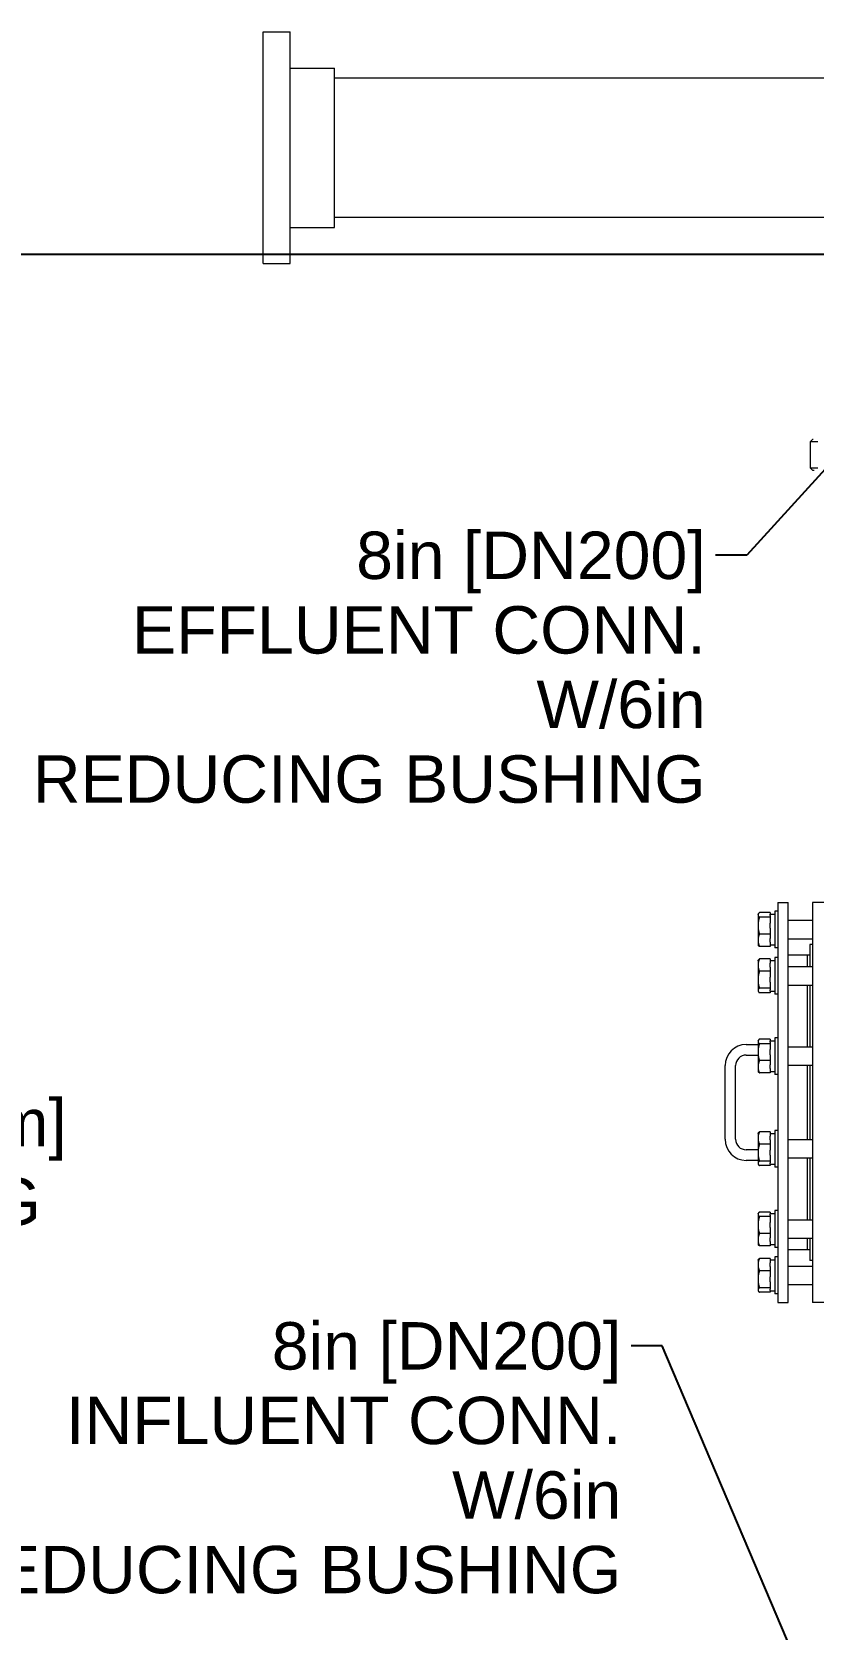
# Model space of a CAD drawing. Header units: inches. Extents: x 19 to 503, y 7 to 322.
# Drawn here: x 329.7 to 366.7, y 85.7 to 161.5 of the extents above; entities that cross this region are included whole.
import ezdxf

# ---------------------------------------------------------------- set-up
doc = ezdxf.new("R2010")
doc.units = ezdxf.units.IN
doc.header["$LTSCALE"] = 15
doc.header["$MEASUREMENT"] = 0
for name, color, linetype, lineweight in [('Dimension (ANSI)', 7, 'Continuous', 25), ('Symbol (ANSI)', 7, 'Continuous', 25), ('Visible (ANSI)', 7, 'Continuous', 50)]:
    doc.layers.add(name, color=color, linetype=linetype, lineweight=lineweight)
doc.styles.add('MEMCOR Medium', font='arial.ttf')
doc.dimstyles.new('Default (ANSI)', dxfattribs={"dimscale": 15, "dimtxt": 0.15, "dimasz": 0.098425, "dimexe": 0.125, "dimexo": 0.0625, "dimgap": 0.031496, "dimtad": 0, "dimtih": 1, "dimtoh": 1, "dimdec": 4, "dimrnd": 1e-08, "dimzin": 3, "dimdsep": 46, "dimlunit": 5, "dimtxsty": 'MEMCOR Medium', "dimcen": 0.09, "dimdle": 0.393701, "dimclrd": 256, "dimclre": 256, "dimclrt": 256, "dimadec": 0, "dimazin": 1, "dimtfac": 0.8, "dimtofl": 0, "dimtmove": 0, "dimatfit": 3, "dimfxl": 1, "dimfrac": 1, "dimtolj": 1, "dimtzin": 4, "dimlwd": -1, "dimlwe": -1, "dimarcsym": 0})
doc.dimstyles.new('Default (ANSI)$7', dxfattribs={"dimscale": 15, "dimtxt": 0.15, "dimasz": 0.098425, "dimexe": 0.125, "dimexo": 0.0625, "dimgap": 0.031496, "dimtad": 0, "dimtih": 1, "dimtoh": 1, "dimdec": 4, "dimrnd": 1e-08, "dimzin": 3, "dimdsep": 46, "dimlunit": 5, "dimtxsty": 'MEMCOR Medium', "dimcen": 0.09, "dimdle": 0.393701, "dimclrd": 256, "dimclre": 256, "dimclrt": 256, "dimadec": 0, "dimazin": 1, "dimtfac": 0.8, "dimtofl": 0, "dimtmove": 0, "dimatfit": 3, "dimfxl": 1, "dimfrac": 1, "dimtolj": 1, "dimtzin": 4, "dimlwd": -1, "dimlwe": -1, "dimarcsym": 0})

# ---------------------------------------------------------------- blocks, each defined once
blk = doc.blocks.new('*D25')
at = {"layer": 'Defpoints', "color": 0, "transparency": 16777216}
for p in [(389.524, 150.965), (322.574, 59.697), (369.936, 59.697)]:
    blk.add_point(p, dxfattribs=at)
at = {"layer": 'Dimension (ANSI)', "transparency": 16777216}
for p, q in [((388.587, 150.965), (320.699, 150.965)), ((322.574, 149.489), (322.574, 120.941)), ((322.574, 61.174), (322.574, 101.819)), ((368.999, 59.697), (320.699, 59.697))]:
    blk.add_line(p, q, dxfattribs=at)
for points in [[(322.328, 149.489), (322.82, 149.489), (322.574, 150.965)], [(322.328, 61.174), (322.82, 61.174), (322.574, 59.697)]]:
    blk.add_solid(points, dxfattribs=at)
at = {"layer": 'Dimension (ANSI)', "transparency": 16777216, "char_height": 2.25, "attachment_point": 5, "style": 'MEMCOR Medium'}
for s, insert in [('\\A1; \\fArial|b0|i0;91{\\H0.8x;\\S1#4;} in', (322.574, 113.675)), ('\\A1;[2318.2 mm]{\\P\\fArial|b0|i0;SHIPPING\\P\\fArial|b0|i0;HEIGHT\\P\\fArial|b0|i0;REF.}', (322.574, 104.114))]:
    blk.add_mtext(s, dxfattribs=dict(at, insert=insert))

msp = doc.modelspace()

# ---------------------------------------------------------------- linework, layer by layer
at = {"layer": 'Visible (ANSI)', "linetype": 'Continuous', "lineweight": 18}
for p, q in [((340.639582, 150.531634), (340.639582, 161.531634)), ((340.639582, 161.531634), (341.920832, 161.531634)), ((341.920832, 150.531634), (341.920832, 161.531634)), ((341.920832, 159.812884), (344.014582, 159.812884)), ((344.014582, 152.250384), (344.014582, 159.812884)), ((370.009082, 159.344134), (344.014582, 159.344134)), ((370.009082, 152.719134), (344.014582, 152.719134)), ((341.920832, 152.250384), (344.014582, 152.250384)), ((340.639582, 150.531634), (341.920832, 150.531634)), ((366.731284, 142.200384), (366.601284, 142.070384)), ((366.617559, 142.070384), (366.601284, 142.070384)), ((366.601284, 142.070384), (366.601284, 140.830384)), ((366.67063, 142.070384), (366.617559, 142.070384)), ((366.971635, 142.070384), (366.67063, 142.070384)), ((366.731284, 142.200384), (366.745443, 142.200384)), ((366.601284, 140.830384), (366.617559, 140.830384)), ((366.731284, 140.700384), (366.601284, 140.830384)), ((366.617559, 140.830384), (366.67063, 140.830384)), ((366.67063, 140.830384), (366.971635, 140.830384)), ((366.745443, 140.700384), (366.731284, 140.700384)), ((366.798225, 140.700384), (366.745443, 140.700384)), ((365.069082, 120.200384), (365.069082, 101.200384)), ((365.069082, 120.200384), (365.569082, 120.200384)), ((365.569082, 101.200384), (365.569082, 120.200384)), ((366.724082, 120.200384), (366.724082, 101.200384)), ((367.849082, 120.200384), (366.724082, 120.200384)), ((364.131332, 119.629504), (364.145882, 119.654707)), ((364.131332, 119.629504), (364.131332, 119.605155)), ((364.131332, 119.605155), (364.131332, 119.097309)), ((364.131332, 119.097309), (364.131332, 118.402908)), ((364.709457, 119.712251), (364.195528, 119.712251)), ((364.709457, 119.498058), (364.195528, 119.498058)), ((364.709457, 119.712251), (364.709457, 119.637357)), ((364.709457, 119.640254), (364.928457, 119.640254)), ((364.709457, 119.572952), (364.709457, 119.637357)), ((364.709457, 119.572952), (364.709457, 119.498058)), ((364.709457, 119.498058), (364.709457, 119.217808)), ((364.709457, 118.976811), (364.709457, 119.217808)), ((364.928457, 119.785754), (364.928457, 118.035754)), ((365.069082, 119.785754), (364.928457, 119.785754)), ((365.569082, 119.348254), (366.724082, 119.348254)), ((364.131332, 118.402908), (364.131332, 118.192004)), ((364.709457, 118.696561), (364.195528, 118.696561)), ((364.709457, 118.976811), (364.709457, 118.696561)), ((364.709457, 118.696561), (364.709457, 118.491205)), ((364.709457, 118.314612), (364.709457, 118.491205)), ((364.709457, 118.314612), (364.709457, 118.109256)), ((365.569082, 118.473254), (366.724082, 118.473254)), ((364.131332, 118.192004), (364.145882, 118.166801)), ((364.709457, 118.109256), (364.195528, 118.109256)), ((364.709457, 118.181254), (364.773205, 118.181254)), ((365.069082, 118.035754), (364.928457, 118.035754)), ((364.928457, 117.585792), (364.928457, 115.835792)), ((365.069082, 117.585792), (364.928457, 117.585792)), ((366.469082, 117.700384), (365.569082, 117.700384)), ((366.469082, 117.700384), (366.469082, 117.148292)), ((366.599082, 117.700384), (366.469082, 117.700384)), ((366.469082, 117.700384), (366.469082, 117.148292)), ((366.599082, 118.200384), (366.599082, 117.148292)), ((366.724082, 118.200384), (366.599082, 118.200384)), ((364.131332, 117.429542), (364.146058, 117.455049)), ((364.131332, 117.429542), (364.131332, 117.219412)), ((364.131332, 117.219412), (364.131332, 116.525295)), ((364.709457, 117.512617), (364.195528, 117.512617)), ((364.709457, 116.926208), (364.195528, 116.926208)), ((364.709457, 117.512617), (364.709457, 117.307574)), ((364.709457, 117.440292), (364.928457, 117.440292)), ((364.709457, 117.131251), (364.709457, 117.307574)), ((364.709457, 117.131251), (364.709457, 116.926208)), ((364.709457, 116.926208), (364.709457, 116.645843)), ((365.569082, 117.148292), (366.724082, 117.148292)), ((364.131332, 116.525295), (364.131332, 116.016675)), ((364.709457, 116.124383), (364.195528, 116.124383)), ((364.709457, 116.404748), (364.709457, 116.645843)), ((364.709457, 116.404748), (364.709457, 116.124383)), ((364.709457, 116.124383), (364.709457, 116.049061)), ((364.709457, 115.984289), (364.709457, 116.049061)), ((365.569082, 116.273292), (366.724082, 116.273292)), ((366.469082, 116.273292), (366.469082, 113.337846)), ((366.469082, 116.273292), (366.469082, 113.337846)), ((366.599082, 116.273292), (366.599082, 113.337846)), ((364.131332, 116.016675), (364.131332, 115.992042)), ((364.131332, 115.992042), (364.146058, 115.966535)), ((364.709457, 115.908967), (364.195528, 115.908967)), ((364.709457, 115.984289), (364.709457, 115.908967)), ((364.709457, 115.981292), (364.928457, 115.981292)), ((365.069082, 115.835792), (364.928457, 115.835792)), ((364.928457, 113.775346), (364.928457, 112.025346)), ((365.069082, 113.775346), (364.928457, 113.775346)), ((363.569082, 113.450384), (364.131332, 113.450384)), ((364.131332, 113.619096), (364.145882, 113.644299)), ((364.131332, 113.619096), (364.131332, 113.594747)), ((364.131332, 113.594747), (364.131332, 113.086902)), ((364.131332, 113.086902), (364.131332, 112.392501)), ((364.709457, 113.701843), (364.195528, 113.701843)), ((364.709457, 113.48765), (364.195528, 113.48765)), ((364.709457, 113.701843), (364.709457, 113.626949)), ((364.709457, 113.629846), (364.928457, 113.629846)), ((364.709457, 113.562545), (364.709457, 113.626949)), ((364.709457, 113.562545), (364.709457, 113.48765)), ((364.709457, 113.48765), (364.709457, 113.2074)), ((364.709457, 112.966403), (364.709457, 113.2074)), ((365.569082, 113.337846), (366.724082, 113.337846)), ((362.569082, 108.950384), (362.569082, 112.450384)), ((363.069082, 108.950384), (363.069082, 112.450384)), ((363.569082, 112.950384), (364.131332, 112.950384)), ((364.131332, 112.392501), (364.131332, 112.181596)), ((364.709457, 112.686153), (364.195528, 112.686153)), ((364.709457, 112.966403), (364.709457, 112.686153)), ((364.709457, 112.686153), (364.709457, 112.480797)), ((364.709457, 112.304205), (364.709457, 112.480797)), ((364.709457, 112.304205), (364.709457, 112.098849)), ((365.569082, 112.462846), (366.724082, 112.462846)), ((366.469082, 112.462846), (366.469082, 108.937922)), ((366.469082, 112.462846), (366.469082, 108.937922)), ((366.599082, 112.462846), (366.599082, 108.937922)), ((364.131332, 112.181596), (364.145882, 112.156393)), ((364.709457, 112.098849), (364.195528, 112.098849)), ((364.709457, 112.170846), (364.928457, 112.170846)), ((365.069082, 112.025346), (364.928457, 112.025346)), ((364.131332, 109.219172), (364.146058, 109.244679)), ((364.131332, 109.219172), (364.131332, 109.009043)), ((364.709457, 109.302247), (364.195528, 109.302247)), ((364.709457, 109.302247), (364.709457, 109.097204)), ((364.709457, 109.229922), (364.928457, 109.229922)), ((364.928457, 109.375422), (364.928457, 107.625422)), ((365.069082, 109.375422), (364.928457, 109.375422)), ((364.131332, 108.450384), (363.569082, 108.450384)), ((364.131332, 109.009043), (364.131332, 108.314926)), ((364.709457, 108.715838), (364.195528, 108.715838)), ((364.709457, 108.920881), (364.709457, 109.097204)), ((364.709457, 108.920881), (364.709457, 108.715838)), ((364.709457, 108.715838), (364.709457, 108.435473)), ((365.569082, 108.937922), (366.724082, 108.937922)), ((364.131332, 107.950384), (363.569082, 107.950384)), ((364.131332, 108.314926), (364.131332, 107.806305)), ((364.131332, 107.806305), (364.131332, 107.781672)), ((364.131332, 107.781672), (364.146058, 107.756165)), ((364.709457, 107.914013), (364.195528, 107.914013)), ((364.709457, 107.698597), (364.195528, 107.698597)), ((364.709457, 108.194378), (364.709457, 108.435473)), ((364.709457, 108.194378), (364.709457, 107.914013)), ((364.709457, 107.914013), (364.709457, 107.838691)), ((364.709457, 107.773919), (364.709457, 107.838691)), ((364.709457, 107.773919), (364.709457, 107.698597)), ((364.709457, 107.770922), (364.928457, 107.770922)), ((365.569082, 108.062922), (366.724082, 108.062922)), ((366.469082, 108.062922), (366.469082, 105.127477)), ((366.469082, 108.062922), (366.469082, 105.127477)), ((366.599082, 108.062922), (366.599082, 105.127477)), ((365.069082, 107.625422), (364.928457, 107.625422)), ((364.131332, 105.408727), (364.145882, 105.433929)), ((364.709457, 105.491474), (364.195528, 105.491474)), ((364.709457, 105.491474), (364.709457, 105.416579)), ((364.709457, 105.419477), (364.928457, 105.419477)), ((364.709457, 105.352175), (364.709457, 105.416579)), ((364.928457, 105.564977), (364.928457, 103.814977)), ((365.069082, 105.564977), (364.928457, 105.564977)), ((364.131332, 105.408727), (364.131332, 105.384377)), ((364.131332, 105.384377), (364.131332, 104.876532)), ((364.131332, 104.876532), (364.131332, 104.182131)), ((364.709457, 105.277281), (364.195528, 105.277281)), ((364.709457, 105.352175), (364.709457, 105.277281)), ((364.709457, 105.277281), (364.709457, 104.99703)), ((364.709457, 104.756034), (364.709457, 104.99703)), ((364.709457, 104.756034), (364.709457, 104.475783)), ((365.569082, 105.127477), (366.724082, 105.127477)), ((364.131332, 104.182131), (364.131332, 103.971227)), ((364.131332, 103.971227), (364.145882, 103.946024)), ((364.709457, 104.475783), (364.195528, 104.475783)), ((364.709457, 104.475783), (364.709457, 104.270427)), ((364.709457, 104.093835), (364.709457, 104.270427)), ((364.709457, 104.093835), (364.709457, 103.888479)), ((364.709457, 103.960477), (364.928457, 103.960477)), ((365.569082, 104.252477), (366.724082, 104.252477)), ((366.469082, 104.252477), (366.469082, 103.700384)), ((366.469082, 104.252477), (366.469082, 103.700384)), ((366.599082, 104.252477), (366.599082, 103.200384)), ((364.131332, 103.208765), (364.146058, 103.234272)), ((364.131332, 103.208765), (364.131332, 102.998635)), ((364.709457, 103.888479), (364.195528, 103.888479)), ((364.709457, 103.29184), (364.195528, 103.29184)), ((364.709457, 103.29184), (364.709457, 103.086797)), ((364.709457, 103.219515), (364.928457, 103.219515)), ((365.069082, 103.814977), (364.928457, 103.814977)), ((364.928457, 103.365015), (364.928457, 101.615015)), ((365.069082, 103.365015), (364.928457, 103.365015)), ((366.469082, 103.700384), (365.569082, 103.700384)), ((366.599082, 103.700384), (366.469082, 103.700384)), ((366.724082, 103.200384), (366.599082, 103.200384)), ((364.131332, 102.998635), (364.131332, 102.304518)), ((364.709457, 102.705431), (364.195528, 102.705431)), ((364.709457, 102.910473), (364.709457, 103.086797)), ((364.709457, 102.910473), (364.709457, 102.705431)), ((364.709457, 102.705431), (364.709457, 102.425066)), ((364.709457, 102.18397), (364.709457, 102.425066)), ((365.569082, 102.927515), (366.724082, 102.927515)), ((364.131332, 102.304518), (364.131332, 101.795898)), ((364.131332, 101.795898), (364.131332, 101.771265)), ((364.131332, 101.771265), (364.146058, 101.745758)), ((364.709457, 101.903605), (364.195528, 101.903605)), ((364.709457, 101.68819), (364.195528, 101.68819)), ((364.709457, 102.18397), (364.709457, 101.903605)), ((364.709457, 101.903605), (364.709457, 101.828283)), ((364.709457, 101.763512), (364.709457, 101.828283)), ((364.709457, 101.763512), (364.709457, 101.68819)), ((364.709457, 101.760515), (364.928457, 101.760515)), ((365.569082, 102.052515), (366.724082, 102.052515)), ((365.069082, 101.615015), (364.928457, 101.615015)), ((365.069082, 101.200384), (365.569082, 101.200384)), ((367.675937, 101.200384), (366.724082, 101.200384))]:
    msp.add_line(p, q, dxfattribs=at)
for centre, radius, start, end in [((363.569082, 112.450384), 1, 90, 180), ((363.569082, 112.450384), 0.5, 90, 180), ((363.569082, 108.950384), 1, 180, 270), ((363.569082, 108.950384), 0.5, 180, 270)]:
    msp.add_arc(centre, radius, start, end, dxfattribs=at)
msp.add_ellipse((364.773205, 118.910754), major_axis=(4.1372, 0), ratio=0.176326981, start_param=4.71238898, end_param=4.749923496, dxfattribs=at)
for points, weights in [([(364.195528, 119.712251), (364.131332, 119.654858), (364.131332, 119.605155)], [1.01001874936, 1.04314139574, 1]), ([(364.131332, 119.605155), (364.131332, 119.555451), (364.195528, 119.498058)], [1, 1.04314139574, 1.01001874936]), ([(364.195528, 119.498058), (364.131332, 119.283297), (364.131332, 119.097309)], [1.01001874936, 1.04314139574, 1]), ([(364.131332, 119.097309), (364.131332, 118.911321), (364.195528, 118.696561)], [1, 1.04314139574, 1.01001874936]), ([(364.195528, 118.696561), (364.131332, 118.539193), (364.131332, 118.402908)], [1.01001874936, 1.04314139574, 1]), ([(364.131332, 118.402908), (364.131332, 118.266624), (364.195528, 118.109256)], [1, 1.04314139574, 1.01001874936]), ([(364.195528, 118.109256), (364.161587, 118.1396), (364.145882, 118.166801)], [1.01001874936, 1.02726447657, 1.0238358098]), ([(364.195528, 117.512617), (364.131332, 117.355489), (364.131332, 117.219412)], [1.01001874936, 1.04314139574, 1]), ([(364.131332, 117.219412), (364.131332, 117.083336), (364.195528, 116.926208)], [1, 1.04314139574, 1.01001874936]), ([(364.195528, 116.926208), (364.131332, 116.711359), (364.131332, 116.525295)], [1.01001874936, 1.04314139574, 1]), ([(364.146058, 117.455049), (364.161772, 117.482266), (364.195528, 117.512617)], [1.02387326357, 1.02716867848, 1.01001874936]), ([(364.131332, 116.525295), (364.131332, 116.339231), (364.195528, 116.124383)], [1, 1.04314139574, 1.01001874936]), ([(364.195528, 116.124383), (364.131332, 116.066662), (364.131332, 116.016675)], [1.01001874936, 1.04314139574, 1]), ([(364.131332, 116.016675), (364.131332, 115.966687), (364.195528, 115.908967)], [1, 1.04314139574, 1.01001874936]), ([(364.195528, 113.701843), (364.131332, 113.644451), (364.131332, 113.594747)], [1.01001874936, 1.04314139574, 1]), ([(364.131332, 113.594747), (364.131332, 113.545043), (364.195528, 113.48765)], [1, 1.04314139574, 1.01001874936]), ([(364.195528, 113.48765), (364.131332, 113.27289), (364.131332, 113.086902)], [1.01001874936, 1.04314139574, 1]), ([(364.131332, 113.086902), (364.131332, 112.900914), (364.195528, 112.686153)], [1, 1.04314139574, 1.01001874936]), ([(364.195528, 112.686153), (364.131332, 112.528785), (364.131332, 112.392501)], [1.01001874936, 1.04314139574, 1]), ([(364.131332, 112.392501), (364.131332, 112.256216), (364.195528, 112.098849)], [1, 1.04314139574, 1.01001874936]), ([(364.195528, 112.098849), (364.161587, 112.129193), (364.145882, 112.156393)], [1.01001874936, 1.02726447657, 1.0238358098]), ([(364.195528, 109.302247), (364.131332, 109.145119), (364.131332, 109.009043)], [1.01001874936, 1.04314139574, 1]), ([(364.146058, 109.244679), (364.161772, 109.271897), (364.195528, 109.302247)], [1.02387326357, 1.02716867848, 1.01001874936]), ([(364.131332, 109.009043), (364.131332, 108.872966), (364.195528, 108.715838)], [1, 1.04314139574, 1.01001874936]), ([(364.195528, 108.715838), (364.131332, 108.50099), (364.131332, 108.314926)], [1.01001874936, 1.04314139574, 1]), ([(364.131332, 108.314926), (364.131332, 108.128861), (364.195528, 107.914013)], [1, 1.04314139574, 1.01001874936]), ([(364.195528, 107.914013), (364.131332, 107.856293), (364.131332, 107.806305)], [1.01001874936, 1.04314139574, 1]), ([(364.131332, 107.806305), (364.131332, 107.756318), (364.195528, 107.698597)], [1, 1.04314139574, 1.01001874936]), ([(364.195528, 105.491474), (364.131332, 105.434081), (364.131332, 105.384377)], [1.01001874936, 1.04314139574, 1]), ([(364.131332, 105.384377), (364.131332, 105.334674), (364.195528, 105.277281)], [1, 1.04314139574, 1.01001874936]), ([(364.195528, 105.277281), (364.131332, 105.06252), (364.131332, 104.876532)], [1.01001874936, 1.04314139574, 1]), ([(364.131332, 104.876532), (364.131332, 104.690544), (364.195528, 104.475783)], [1, 1.04314139574, 1.01001874936]), ([(364.195528, 104.475783), (364.131332, 104.318416), (364.131332, 104.182131)], [1.01001874936, 1.04314139574, 1]), ([(364.131332, 104.182131), (364.131332, 104.045847), (364.195528, 103.888479)], [1, 1.04314139574, 1.01001874936]), ([(364.195528, 103.888479), (364.161587, 103.918823), (364.145882, 103.946024)], [1.01001874936, 1.02726447657, 1.0238358098]), ([(364.195528, 103.29184), (364.131332, 103.134712), (364.131332, 102.998635)], [1.01001874936, 1.04314139574, 1]), ([(364.146058, 103.234272), (364.161772, 103.261489), (364.195528, 103.29184)], [1.02387326357, 1.02716867848, 1.01001874936]), ([(364.131332, 102.998635), (364.131332, 102.862558), (364.195528, 102.705431)], [1, 1.04314139574, 1.01001874936]), ([(364.195528, 102.705431), (364.131332, 102.490582), (364.131332, 102.304518)], [1.01001874936, 1.04314139574, 1]), ([(364.131332, 102.304518), (364.131332, 102.118454), (364.195528, 101.903605)], [1, 1.04314139574, 1.01001874936]), ([(364.195528, 101.903605), (364.131332, 101.845885), (364.131332, 101.795898)], [1.01001874936, 1.04314139574, 1]), ([(364.131332, 101.795898), (364.131332, 101.74591), (364.195528, 101.68819)], [1, 1.04314139574, 1.01001874936])]:
    msp.add_rational_spline(points, weights, degree=2, dxfattribs=at)

# ---------------------------------------------------------------- texts
at = {"layer": 'Symbol (ANSI)', "char_height": 2.25000007, "width": 31.96646566, "attachment_point": 3, "line_spacing_factor": 0.944221, "style": 'MEMCOR Medium'}
for s, insert in [('\\fArial|b0|i0;8in [DN200]\\P\\fArial|b0|i0;EFFLUENT CONN.\\P\\fArial|b0|i0;W/6in\\P\\fArial|b0|i0;REDUCING BUSHING', (361.644728, 137.805475)), ('\\fArial|b0|i0;8in [DN200]\\P\\fArial|b0|i0;INFLUENT CONN.\\P\\fArial|b0|i0;W/6in\\P\\fArial|b0|i0;REDUCING BUSHING', (357.637195, 100.267342))]:
    msp.add_mtext(s, dxfattribs=dict(at, insert=insert))

# ---------------------------------------------------------------- dimensions: what is measured, and where the dimension line sits
at = {"layer": 'Dimension (ANSI)'}
dim = msp.add_linear_dim(base=(322.573859, 59.697384), p1=(389.524082, 150.965384), p2=(369.936431, 59.697384), angle=90, text=' \\fArial|b0|i0;<> in\\X[2318.2 mm]{\\P\\fArial|b0|i0;SHIPPING\\P\\fArial|b0|i0;HEIGHT\\P\\fArial|b0|i0;REF.}', dimstyle='Default (ANSI)', override={"dimgap": 0.031496, "dimdec": 4, "dimpost": '', "dimtol": 0, "dimlim": 0, "dimtp": 0, "dimtm": 0, "dimtdec": 2, "dimatfit": 1}, dxfattribs=at)
dim.commit()
dim.dimension.update_dxf_attribs({"geometry": '*D25', "text_midpoint": (322.573859, 111.379821), "dimtype": 160})

# ---------------------------------------------------------------- leaders
at = {"layer": 'Symbol (ANSI)', "annotation_type": 0, "has_hookline": 1, "hookline_direction": 1, "text_width": 31.515349}
for points in [[(372.607628, 146.575384), (363.593547, 136.680475), (362.117169, 136.680475)], [(367.599082, 80.285412), (359.586013, 99.142342), (358.109636, 99.142342)]]:
    msp.add_leader(points, dimstyle='Default (ANSI)$7', override={"dimtad": 0}, dxfattribs=at)

doc.saveas('drawing.dxf')
